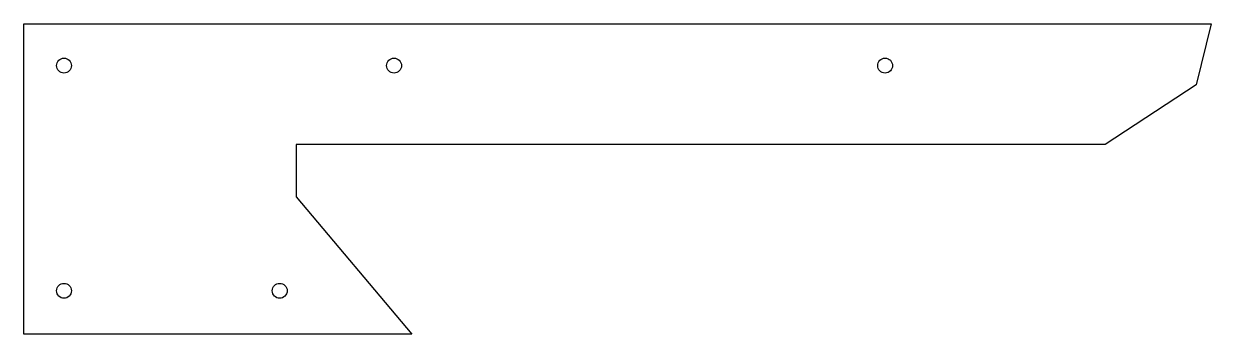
# Model space of a CAD drawing. Header units: millimetres. Extents: x -1475 to 0, y -386 to 0.
import ezdxf

# ---------------------------------------------------------------- set-up
doc = ezdxf.new("R2010")
doc.units = ezdxf.units.MM

msp = doc.modelspace()

# ---------------------------------------------------------------- linework, layer by layer
at = {"color": 7, "linetype": 'Continuous', "lineweight": 25}
for p, q in [((-1475.1, -386), (-1475.1, 0)), ((-1475.1, 0), (0, 0)), ((0, 0), (-18.7, -76)), ((-18.7, -76), (-131.8, -150)), ((-131.8, -150), (-1136.8, -150)), ((-1136.8, -150), (-1136.8, -215)), ((-1136.8, -215), (-993.1, -386)), ((-993.1, -386), (-1475.1, -386))]:
    msp.add_line(p, q, dxfattribs=at)
for centre in [(-1425.1, -52), (-1015.1, -52), (-405.1, -52), (-1425.1, -332), (-1157.1, -332)]:
    msp.add_circle(centre, 9.25, dxfattribs=at)

doc.saveas('drawing.dxf')
